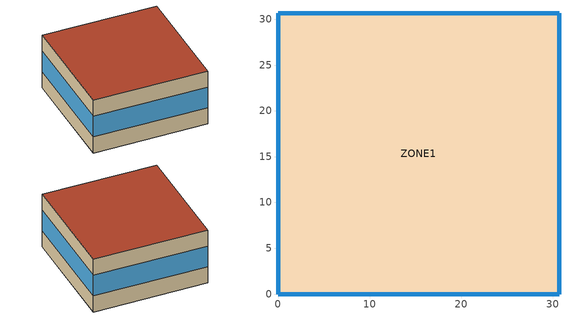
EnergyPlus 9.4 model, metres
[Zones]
ZONE1
 floor ground (FLOOR-CUBE): 0,0 0,30.68 30.68,30.68 30.68,0 z0
 wall outside (WALL-CUBE): 0,0 30.68,0 30.68,30.68 0,30.68 0,0 z0:15.68
 window (WINDOW-CUBE): 0,0 30.68,0 / 30.68,0 30.68,30.68 / 30.68,30.68 0,30.68 / 0,30.68 0,0 z4.84:10.84
 roof outside (ROOF-CUBE): 0,30.68 0,0 30.68,0 30.68,30.68 z15.68
[Building]
Cube: North Axis {deg}=0; Terrain=City; Loads Convergence Tolerance Value {W}=0.04; Temperature Convergence Tolerance Value {deltaC}=0.4; Solar Distribution=FullInteriorAndExterior
[Site:Location]
PARIS_ ORLY: Latitude {deg}=48.73; Longitude {deg}=2.4; Time Zone {hr}=1; Elevation {m}=96
[Site:GroundTemperature:BuildingSurface]
18, 18, 18, 18, 18, 20, 22, 22, 20, 18, 18, 18
[Material] Thermal Absorptance=0.9
Name | Roughness | Thickness {m} | Conductivity {W/m-K} | Density {kg/m3} | Specific Heat {J/kg-K} | Solar Absorptance | Visible Absorptance
BETON 18CM | MediumRough | 0.18 | 2.3 | 2300 | 1000 | 0.6 | 0.6
BETON 20CM | MediumRough | 0.2 | 2.3 | 2300 | 1000 | 0.6 | 0.6
CHAPE | MediumRough | 0.06 | 0.41 | 1200 | 840
POLYSTYRENE 16CM | MediumSmooth | 0.16 | 0.032 | 35 | 1400
POLYURETHANE 8CM | Rough | 0.08 | 0.023 | 35 | 1590
POLYURETHANE 14CM | Rough | 0.14 | 0.023 | 35 | 1590
[WindowMaterial:SimpleGlazingSystem]
VITRE: U-Factor {W/m2-K}=1.786; Solar Heat Gain Coefficient=0.5; Visible Transmittance=0.739
[Construction]
WALL-CUBE: BETON 18CM, POLYSTYRENE 16CM
ROOF-CUBE: BETON 20CM, POLYURETHANE 14CM
FLOOR-CUBE: BETON 20CM, POLYURETHANE 8CM, CHAPE
WINDOW-CUBE: VITRE
[Zone]
ZONE1: 0, 0, 0, 1, 1, 15, 14759, autocalculate, Yes
[ZoneInfiltration:DesignFlowRate]
Infiltrations: Zone or ZoneList=ZONE1; Schedule=Constant; Design Flow Rate Calculation Method=Flow*Area; Flow per Zone Floor Area {m3/s-m2}=0.000472; Constant Term Coefficient=0; Temperature Term Coefficient=0; Velocity Term Coefficient=0.2237; Velocity Squared Term Coefficient=0
[Zone equipment]
ZONE1: ZONE1 Purchased Air
[ZoneHVAC:IdealLoadsAirSystem]
ZONE1 Purchased Air: Maximum Heating Supply Air Temperature {C}=50; Minimum Cooling Supply Air Temperature {C}=13; Maximum Heating Supply Air Humidity Ratio {kgWater/kgDryAir}=0.0156; Minimum Cooling Supply Air Humidity Ratio {kgWater/kgDryAir}=0.0077; Heating Limit=NoLimit; Cooling Limit=NoLimit; Dehumidification Control Type=ConstantSupplyHumidityRatio; Humidification Control Type=ConstantSupplyHumidityRatio
[ZoneControl:Thermostat]
ZONE1 Thermostat: Zone or ZoneList=ZONE1; Control Type Schedule=Zone Control Type Sched; Control 1=Heating Setpoint
[ThermostatSetpoint:SingleHeating]
Heating Setpoint: Setpoint Temperature Schedule=HeatingSetpoint Sched
[Schedule:Compact]
Zone Control Type Sched: Through: 05/02, For: AllDays, Until: 24:00, 1, Through: 10/27, For: AllDays, Until: 24:00, 0, Through: 12/31, For: AllDays, Until: 24:00, 1
HeatingSetpoint Sched: Through: 12/31, For: AllDays, Until: 24:00, 20
Constant: Through: 12/31, For: AllDays, Until: 24:00, 1
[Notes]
Comparaison COMFIE - Energy Plus
The building is oriented with the long axis running east-west.
Floor Area:        900 m2
Environment:  Paris Orly
